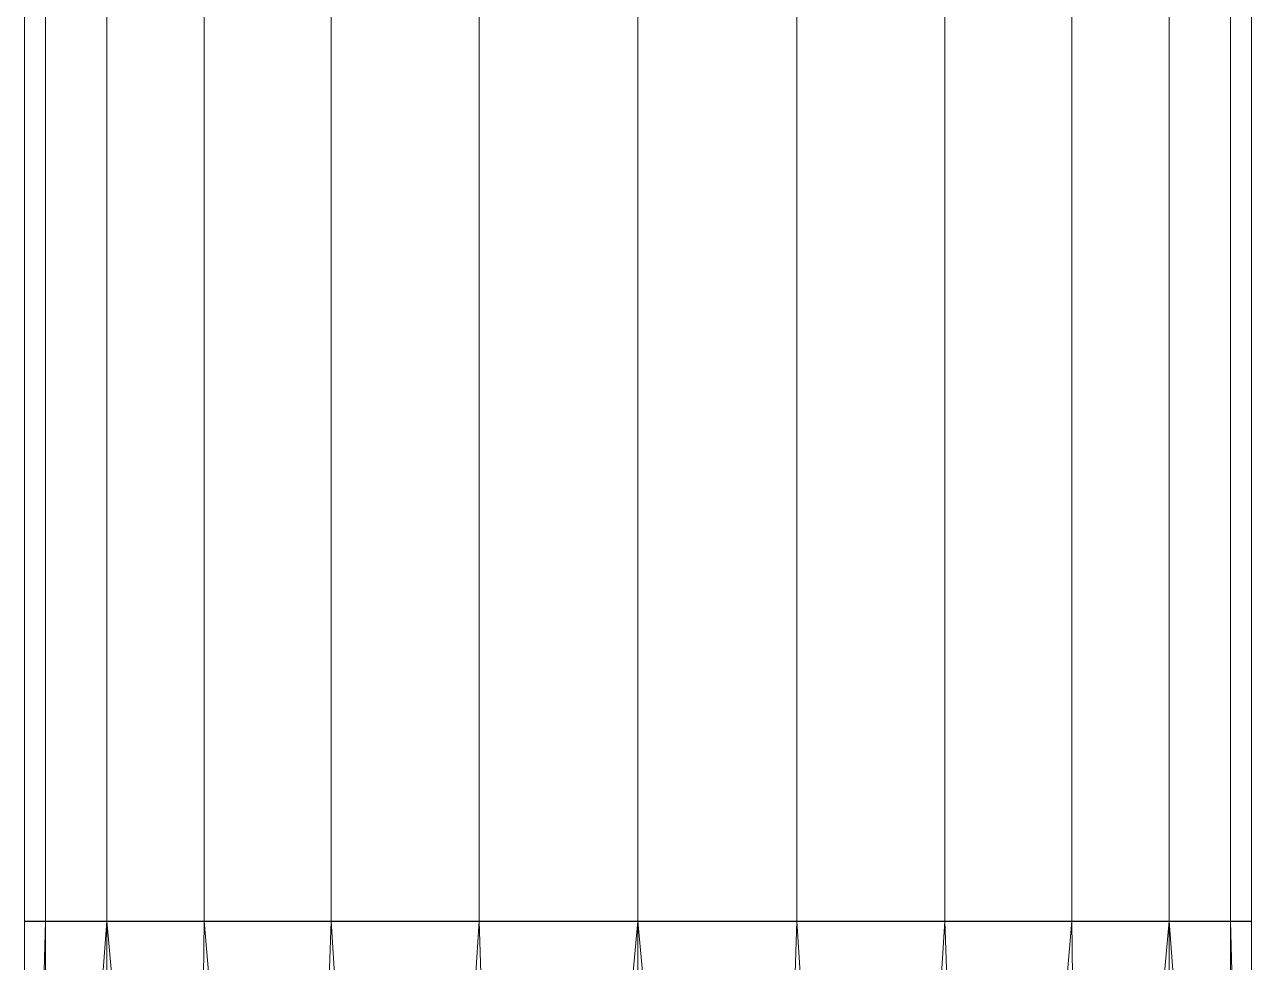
# Model space of a CAD drawing. Header units: inches. Extents: x -3326 to -59, y 8 to 1043.
# Drawn here: x -1832.657 to -1831.343, y 463.195 to 464.2 of the extents above; entities that cross this region are included whole.
import ezdxf

# ---------------------------------------------------------------- set-up
doc = ezdxf.new("R2010")
doc.units = ezdxf.units.IN
doc.header["$MEASUREMENT"] = 0
doc.layers.add('F-SPRN', color=10, linetype='Continuous', lineweight=9)
doc.layers.add('P-PIPE', color=10, linetype='Continuous', lineweight=9)

# ---------------------------------------------------------------- blocks, each defined once
blk = doc.blocks.new('Tee - Welded - Generic - Standard-1086689-05 - Fourth Level')
at = {"layer": 'P-PIPE'}
mesh = blk.add_polyface(dxfattribs=at)
corners = [(-0.6575, -1.4961), (-0.6351, -1.4961, 0.1702), (-0.5694, -1.4961, 0.3287), (-0.4649, -1.4961, 0.4649), (-0.3287, -1.4961, 0.5694), (-0.1702, -1.4961, 0.6351), (0, -1.4961, 0.6575), (0.1702, -1.4961, 0.6351), (0.3287, -1.4961, 0.5694), (0.4649, -1.4961, 0.4649), (0.5694, -1.4961, 0.3287), (0.6351, -1.4961, 0.1702), (0.6575, -1.4961), (0.6575, -0.6575), (0.6336, -0.6336, 0.1755), (0.5691, -0.5691, 0.3293), (0.4771, -0.4771, 0.4524), (0.3685, -0.3685, 0.5445), (0.2501, -0.2501, 0.608), (0.1263, -0.1263, 0.6452), (0, 0, 0.6575), (-0.1263, -0.1263, 0.6452), (-0.2501, -0.2501, 0.608), (-0.3685, -0.3685, 0.5445), (-0.4771, -0.4771, 0.4524), (-0.5691, -0.5691, 0.3293), (-0.6336, -0.6336, 0.1755), (-0.6575, -0.6575)]
mesh.append_faces([[corners[k] for k in face] for face in [(13, 11, 12)]], dxfattribs={"vtx0": -1})
mesh.append_faces([[corners[k] for k in face] for face in [(22, 5, 21), (24, 3, 23), (8, 18, 7), (17, 9, 16)]], dxfattribs={"vtx0": -1, "vtx1": -1})
mesh.append_faces([[corners[k] for k in face] for face in [(24, 2, 3), (26, 1, 2), (22, 4, 5), (6, 20, 21), (21, 5, 6), (19, 6, 7), (16, 9, 10), (17, 8, 9), (6, 19, 20)]], dxfattribs={"vtx0": -1, "vtx2": -1})
mesh.append_faces([[corners[k] for k in face] for face in [(26, 27, 1), (3, 4, 23), (25, 26, 2), (24, 25, 2), (22, 23, 4), (10, 11, 14), (18, 19, 7), (17, 18, 8), (13, 14, 11), (15, 16, 10), (14, 15, 10)]], dxfattribs={"vtx1": -1, "vtx2": -1})
mesh.append_faces([[corners[k] for k in face] for face in [(27, 0, 1)]], dxfattribs={"vtx2": -1})
mesh = blk.add_polyface(dxfattribs=at)
corners = [(0.6575, -1.4961), (0.6351, -1.4961, -0.1702), (0.5694, -1.4961, -0.3287), (0.4649, -1.4961, -0.4649), (0.3287, -1.4961, -0.5694), (0.1702, -1.4961, -0.6351), (0, -1.4961, -0.6575), (-0.1702, -1.4961, -0.6351), (-0.3287, -1.4961, -0.5694), (-0.4649, -1.4961, -0.4649), (-0.5694, -1.4961, -0.3287), (-0.6351, -1.4961, -0.1702), (-0.6575, -1.4961), (-0.6575, -0.6575), (-0.6336, -0.6336, -0.1755), (-0.5691, -0.5691, -0.3293), (-0.4771, -0.4771, -0.4524), (-0.3685, -0.3685, -0.5445), (-0.2501, -0.2501, -0.608), (-0.1263, -0.1263, -0.6452), (0, 0, -0.6575), (0.1263, -0.1263, -0.6452), (0.2501, -0.2501, -0.608), (0.3685, -0.3685, -0.5445), (0.4771, -0.4771, -0.4524), (0.5691, -0.5691, -0.3293), (0.6336, -0.6336, -0.1755), (0.6575, -0.6575)]
mesh.append_faces([[corners[k] for k in face] for face in [(13, 11, 12)]], dxfattribs={"vtx0": -1})
mesh.append_faces([[corners[k] for k in face] for face in [(22, 5, 21), (24, 3, 23), (8, 18, 7), (17, 9, 16)]], dxfattribs={"vtx0": -1, "vtx1": -1})
mesh.append_faces([[corners[k] for k in face] for face in [(24, 2, 3), (26, 1, 2), (22, 4, 5), (6, 20, 21), (21, 5, 6), (19, 6, 7), (16, 9, 10), (17, 8, 9), (6, 19, 20)]], dxfattribs={"vtx0": -1, "vtx2": -1})
mesh.append_faces([[corners[k] for k in face] for face in [(0, 1, 27)]], dxfattribs={"vtx1": -1})
mesh.append_faces([[corners[k] for k in face] for face in [(26, 27, 1), (3, 4, 23), (25, 26, 2), (24, 25, 2), (22, 23, 4), (10, 11, 14), (18, 19, 7), (17, 18, 8), (13, 14, 11), (15, 16, 10), (14, 15, 10)]], dxfattribs={"vtx1": -1, "vtx2": -1})
mesh = blk.add_polyface(dxfattribs=at)
corners = [(-0.6575, -1.4961), (-0.6351, -1.4961, -0.1702), (-0.5694, -1.4961, -0.3287), (-0.4649, -1.4961, -0.4649), (-0.3287, -1.4961, -0.5694), (-0.1702, -1.4961, -0.6351), (0, -1.4961, -0.6575), (0.1702, -1.4961, -0.6351), (0.3287, -1.4961, -0.5694), (0.4649, -1.4961, -0.4649), (0.5694, -1.4961, -0.3287), (0.6351, -1.4961, -0.1702), (0.6575, -1.4961), (0.6351, -1.4961, 0.1702), (0.5694, -1.4961, 0.3287), (0.4649, -1.4961, 0.4649), (0.3287, -1.4961, 0.5694), (0.1702, -1.4961, 0.6351), (0, -1.4961, 0.6575), (-0.1702, -1.4961, 0.6351), (-0.3287, -1.4961, 0.5694), (-0.4649, -1.4961, 0.4649), (-0.5694, -1.4961, 0.3287), (-0.6351, -1.4961, 0.1702)]
mesh.append_faces([[corners[k] for k in face] for face in [(16, 14, 15), (13, 11, 12)]], dxfattribs={"vtx0": -1})
mesh.append_faces([[corners[k] for k in face] for face in [(0, 3, 11, 13)]], dxfattribs={"vtx0": -1, "vtx1": -1, "vtx2": -1, "vtx3": -1})
mesh.append_faces([[corners[k] for k in face] for face in [(16, 0, 13, 14), (21, 0, 16, 17)]], dxfattribs={"vtx0": -1, "vtx1": -1, "vtx3": -1})
mesh.append_faces([[corners[k] for k in face] for face in [(5, 8, 9, 11)]], dxfattribs={"vtx0": -1, "vtx2": -1, "vtx3": -1})
mesh.append_faces([[corners[k] for k in face] for face in [(17, 18, 21)]], dxfattribs={"vtx1": -1, "vtx2": -1})
mesh.append_faces([[corners[k] for k in face] for face in [(6, 7, 8, 5), (9, 10, 11), (22, 23, 0, 21), (19, 20, 21, 18)]], dxfattribs={"vtx2": -1})
mesh.append_faces([[corners[k] for k in face] for face in [(3, 4, 5, 11)]], dxfattribs={"vtx2": -1, "vtx3": -1})
mesh.append_faces([[corners[k] for k in face] for face in [(0, 1, 2, 3)]], dxfattribs={"vtx3": -1})

msp = doc.modelspace()

# ---------------------------------------------------------------- linework, layer by layer
at = {"layer": 'F-SPRN', "color": 1}
for p, q in [((-1832, 465.4128, 972), (-1832, 463.2389, 972)), ((-1832, 465.4128, 972), (-1832, 463.2389, 972)), ((-1832, 463.2389, 972), (-1832, 461.7428, 972))]:
    msp.add_line(p, q, dxfattribs=at)

# ---------------------------------------------------------------- block references
at = {"layer": 'F-SPRN', "color": 1, "extrusion": (0, 0, -1), "rotation": 180}
msp.add_blockref('Tee - Welded - Generic - Standard-1086689-05 - Fourth Level', (1832, 461.7428, -972), dxfattribs=at)

# ---------------------------------------------------------------- meshes
at = {"layer": 'F-SPRN', "color": 1}
mesh = msp.add_polyface(dxfattribs=at)
corners = [(-1832.0001, 465.4128, 972.6575), (-1832.1702, 465.4128, 972.6351), (-1832.3287, 465.4128, 972.5694), (-1832.465, 465.4128, 972.4649), (-1832.5693, 465.4128, 972.3288), (-1832.6351, 465.4128, 972.1702), (-1832.6574, 465.4128, 972), (-1832.6574, 463.2388, 972), (-1832.6351, 463.2388, 972.1702), (-1832.5693, 463.2388, 972.3288), (-1832.465, 463.2388, 972.4649), (-1832.3287, 463.2388, 972.5694), (-1832.1702, 463.2388, 972.6351), (-1832.0001, 463.2388, 972.6575)]
mesh.append_faces([[corners[k] for k in face] for face in [(5, 8, 9, 4)]], dxfattribs={"vtx0": -1, "vtx2": -1, "color": 1})
mesh.append_faces([[corners[k] for k in face] for face in [(3, 4, 9, 10), (11, 12, 1, 2), (2, 3, 10, 11)]], dxfattribs={"vtx1": -1, "vtx3": -1, "color": 1})
mesh.append_faces([[corners[k] for k in face] for face in [(6, 7, 8, 5)]], dxfattribs={"vtx2": -1, "color": 1})
mesh.append_faces([[corners[k] for k in face] for face in [(12, 13, 0, 1)]], dxfattribs={"vtx3": -1, "color": 1})
mesh = msp.add_polyface(dxfattribs=at)
corners = [(-1832.6574, 465.4128, 972), (-1832.6351, 465.4128, 971.8298), (-1832.5693, 465.4128, 971.6712), (-1832.465, 465.4128, 971.5351), (-1832.3287, 465.4128, 971.4306), (-1832.1702, 465.4128, 971.3649), (-1832.0001, 465.4128, 971.3425), (-1832.0001, 463.2388, 971.3425), (-1832.1702, 463.2388, 971.3649), (-1832.3287, 463.2388, 971.4306), (-1832.465, 463.2388, 971.5351), (-1832.5693, 463.2388, 971.6712), (-1832.6351, 463.2388, 971.8298), (-1832.6574, 463.2388, 972)]
mesh.append_faces([[corners[k] for k in face] for face in [(7, 8, 5, 6)]], dxfattribs={"vtx1": -1, "color": 1})
mesh.append_faces([[corners[k] for k in face] for face in [(8, 9, 4, 5), (3, 4, 9, 10), (11, 12, 1, 2), (2, 3, 10, 11)]], dxfattribs={"vtx1": -1, "vtx3": -1, "color": 1})
mesh.append_faces([[corners[k] for k in face] for face in [(12, 13, 0, 1)]], dxfattribs={"vtx3": -1, "color": 1})
mesh = msp.add_polyface(dxfattribs=at)
corners = [(-1831.3425, 465.4128, 972), (-1831.3649, 465.4128, 972.1702), (-1831.4306, 465.4128, 972.3288), (-1831.5352, 465.4128, 972.4649), (-1831.6712, 465.4128, 972.5694), (-1831.8298, 465.4128, 972.6351), (-1832.0001, 465.4128, 972.6575), (-1832.0001, 463.2388, 972.6575), (-1831.8298, 463.2388, 972.6351), (-1831.6712, 463.2388, 972.5694), (-1831.5352, 463.2388, 972.4649), (-1831.4306, 463.2388, 972.3288), (-1831.3649, 463.2388, 972.1702), (-1831.3425, 463.2388, 972)]
mesh.append_faces([[corners[k] for k in face] for face in [(7, 8, 5, 6)]], dxfattribs={"vtx1": -1, "color": 1})
mesh.append_faces([[corners[k] for k in face] for face in [(8, 9, 4, 5), (3, 4, 9, 10), (11, 12, 1, 2), (2, 3, 10, 11)]], dxfattribs={"vtx1": -1, "vtx3": -1, "color": 1})
mesh.append_faces([[corners[k] for k in face] for face in [(12, 13, 0, 1)]], dxfattribs={"vtx3": -1, "color": 1})
mesh = msp.add_polyface(dxfattribs=at)
corners = [(-1832.0001, 465.4128, 971.3425), (-1831.8298, 465.4128, 971.3649), (-1831.6712, 465.4128, 971.4306), (-1831.5352, 465.4128, 971.5351), (-1831.4306, 465.4128, 971.6712), (-1831.3649, 465.4128, 971.8298), (-1831.3425, 465.4128, 972), (-1831.3425, 463.2388, 972), (-1831.3649, 463.2388, 971.8298), (-1831.4306, 463.2388, 971.6712), (-1831.5352, 463.2388, 971.5351), (-1831.6712, 463.2388, 971.4306), (-1831.8298, 463.2388, 971.3649), (-1832.0001, 463.2388, 971.3425)]
mesh.append_faces([[corners[k] for k in face] for face in [(7, 8, 5, 6)]], dxfattribs={"vtx1": -1, "color": 1})
mesh.append_faces([[corners[k] for k in face] for face in [(8, 9, 4, 5), (3, 4, 9, 10), (11, 12, 1, 2), (2, 3, 10, 11)]], dxfattribs={"vtx1": -1, "vtx3": -1, "color": 1})
mesh.append_faces([[corners[k] for k in face] for face in [(12, 13, 0, 1)]], dxfattribs={"vtx3": -1, "color": 1})
mesh = msp.add_polyface(dxfattribs=at)
corners = [(-1832.6574, 463.2388, 972), (-1832.6351, 463.2388, 971.8298), (-1832.5693, 463.2388, 971.6712), (-1832.465, 463.2388, 971.5351), (-1832.3287, 463.2388, 971.4306), (-1832.1702, 463.2388, 971.3649), (-1832.0001, 463.2388, 971.3425), (-1831.8298, 463.2388, 971.3649), (-1831.6712, 463.2388, 971.4306), (-1831.5352, 463.2388, 971.5351), (-1831.4306, 463.2388, 971.6712), (-1831.3649, 463.2388, 971.8298), (-1831.3425, 463.2388, 972), (-1831.3649, 463.2388, 972.1702), (-1831.4306, 463.2388, 972.3288), (-1831.5352, 463.2388, 972.4649), (-1831.6712, 463.2388, 972.5694), (-1831.8298, 463.2388, 972.6351), (-1832.0001, 463.2388, 972.6575), (-1832.1702, 463.2388, 972.6351), (-1832.3287, 463.2388, 972.5694), (-1832.465, 463.2388, 972.4649), (-1832.5693, 463.2388, 972.3288), (-1832.6351, 463.2388, 972.1702)]
mesh.append_faces([[corners[k] for k in face] for face in [(17, 15, 16)]], dxfattribs={"vtx0": -1, "color": 1})
mesh.append_faces([[corners[k] for k in face] for face in [(23, 13, 21, 22), (1, 13, 23, 0), (5, 7, 3, 4)]], dxfattribs={"vtx0": -1, "vtx1": -1, "color": 1})
mesh.append_faces([[corners[k] for k in face] for face in [(21, 13, 17)]], dxfattribs={"vtx0": -1, "vtx1": -1, "vtx2": -1, "color": 1})
mesh.append_faces([[corners[k] for k in face] for face in [(6, 7, 5)]], dxfattribs={"vtx1": -1, "color": 1})
mesh.append_faces([[corners[k] for k in face] for face in [(17, 18, 19)]], dxfattribs={"vtx2": -1, "color": 1})
mesh.append_faces([[corners[k] for k in face] for face in [(19, 20, 21, 17), (13, 14, 15, 17), (1, 2, 3, 11), (9, 10, 11, 3), (11, 12, 13, 1), (7, 8, 9, 3)]], dxfattribs={"vtx2": -1, "vtx3": -1, "color": 1})

doc.saveas('drawing.dxf')
